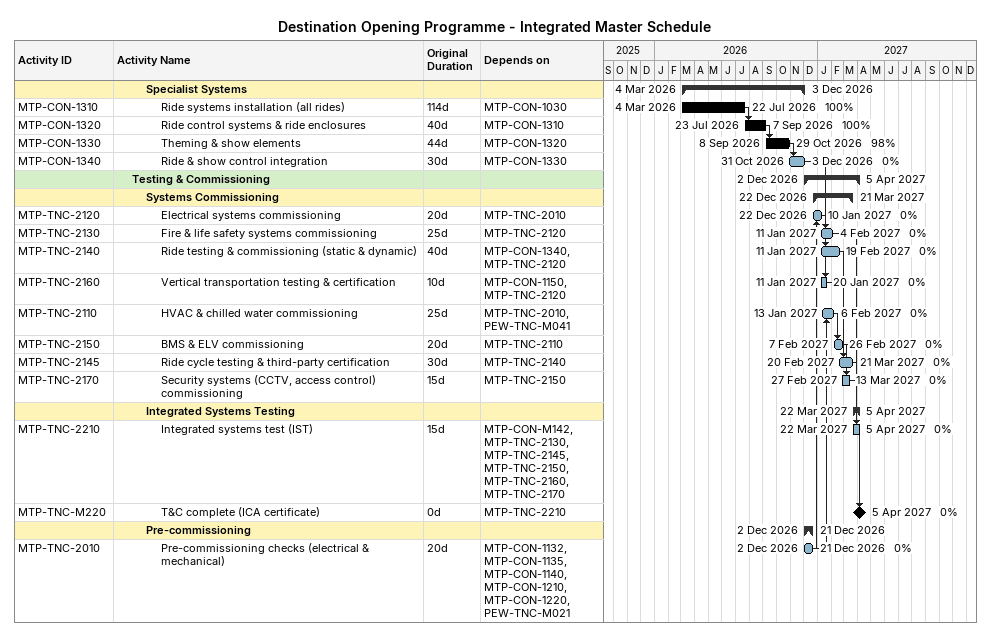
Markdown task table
Destination Opening Programme - Integrated Master Schedule

| ID | Level | Task | Original duration | Start | Finish | Predecessors | % complete |
|---|---|---|---|---|---|---|---|
|  | 3 | **Specialist Systems** |  | 2026-03-04 | 2026-12-03 |  |  |
| MTP-CON-1310 | 4 | Ride systems installation (all rides) | 114d | 2026-03-04 | 2026-07-22 | MTP-CON-1030 | 100 |
| MTP-CON-1320 | 4 | Ride control systems & ride enclosures | 40d | 2026-07-23 | 2026-09-07 | MTP-CON-1310 | 100 |
| MTP-CON-1330 | 4 | Theming & show elements | 44d | 2026-09-08 | 2026-10-29 | MTP-CON-1320 | 98 |
| MTP-CON-1340 | 4 | Ride & show control integration | 30d | 2026-10-31 | 2026-12-03 | MTP-CON-1330 | 0 |
|  | 2 | **Testing & Commissioning** |  | 2026-12-02 | 2027-04-05 |  |  |
|  | 3 | **Systems Commissioning** |  | 2026-12-22 | 2027-03-21 |  |  |
| MTP-TNC-2120 | 4 | Electrical systems commissioning | 20d | 2026-12-22 | 2027-01-10 | MTP-TNC-2010 | 0 |
| MTP-TNC-2130 | 4 | Fire & life safety systems commissioning | 25d | 2027-01-11 | 2027-02-04 | MTP-TNC-2120 | 0 |
| MTP-TNC-2140 | 4 | Ride testing & commissioning (static & dynamic) | 40d | 2027-01-11 | 2027-02-19 | MTP-CON-1340, MTP-TNC-2120 | 0 |
| MTP-TNC-2160 | 4 | Vertical transportation testing & certification | 10d | 2027-01-11 | 2027-01-20 | MTP-CON-1150, MTP-TNC-2120 | 0 |
| MTP-TNC-2110 | 4 | HVAC & chilled water commissioning | 25d | 2027-01-13 | 2027-02-06 | MTP-TNC-2010, PEW-TNC-M041 | 0 |
| MTP-TNC-2150 | 4 | BMS & ELV commissioning | 20d | 2027-02-07 | 2027-02-26 | MTP-TNC-2110 | 0 |
| MTP-TNC-2145 | 4 | Ride cycle testing & third-party certification | 30d | 2027-02-20 | 2027-03-21 | MTP-TNC-2140 | 0 |
| MTP-TNC-2170 | 4 | Security systems (CCTV, access control) commissioning | 15d | 2027-02-27 | 2027-03-13 | MTP-TNC-2150 | 0 |
|  | 3 | **Integrated Systems Testing** |  | 2027-03-22 | 2027-04-05 |  |  |
| MTP-TNC-2210 | 4 | Integrated systems test (IST) | 15d | 2027-03-22 | 2027-04-05 | MTP-CON-M142, MTP-TNC-2130, MTP-TNC-2145, MTP-TNC-2150, MTP-TNC-2160, MTP-TNC-2170 | 0 |
| MTP-TNC-M220 | 4 | T&C complete (ICA certificate) | 0d | 2027-04-05 | 2027-04-05 | MTP-TNC-2210 | 0 |
|  | 3 | **Pre-commissioning** |  | 2026-12-02 | 2026-12-21 |  |  |
| MTP-TNC-2010 | 4 | Pre-commissioning checks (electrical & mechanical) | 20d | 2026-12-02 | 2026-12-21 | MTP-CON-1132, MTP-CON-1135, MTP-CON-1140, MTP-CON-1210, MTP-CON-1220, PEW-TNC-M021 | 0 |
